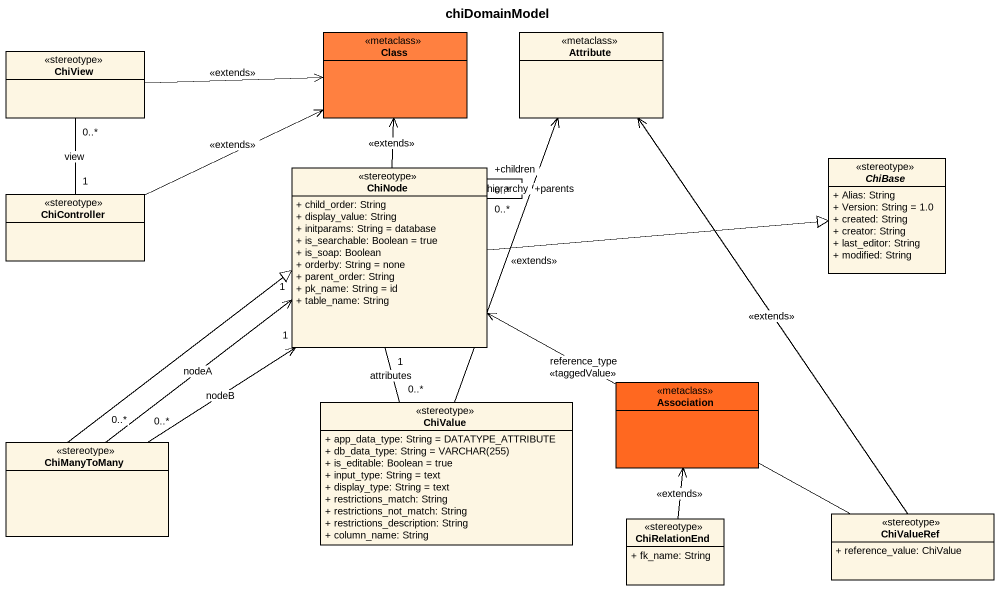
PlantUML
@startuml
title chiDomainModel
hide circle
hide empty members
skinparam classAttributeIconSize 0
class "Class" as Class_ <<metaclass>> #FF8040
class Attribute <<metaclass>>
class ChiView <<stereotype>>
class ChiNode <<stereotype>> {
  + child_order: String
  + display_value: String
  + initparams: String = database
  + is_searchable: Boolean = true
  + is_soap: Boolean
  + orderby: String = none
  + parent_order: String
  + pk_name: String = id
  + table_name: String
}
abstract class ChiBase <<stereotype>> {
  + Alias: String
  + Version: String = 1.0
  + created: String
  + creator: String
  + last_editor: String
  + modified: String
}
class ChiController <<stereotype>>
class Association <<metaclass>> #FF6820
class ChiValue <<stereotype>> {
  + app_data_type: String = DATATYPE_ATTRIBUTE
  {field} + db_data_type: String = VARCHAR(255)
  + is_editable: Boolean = true
  + input_type: String = text
  + display_type: String = text
  + restrictions_match: String
  + restrictions_not_match: String
  + restrictions_description: String
  + column_name: String
}
class ChiManyToMany <<stereotype>>
class ChiRelationEnd <<stereotype>> {
  + fk_name: String
}
class ChiValueRef <<stereotype>> {
  + reference_value: ChiValue
}
ChiView -right-> Class_ : <<extends>>
ChiView "0..*" -- "1" ChiController : view
ChiNode -up-> Class_ : <<extends>>
ChiNode "+parents\n0..*" -- "+children\n0..*" ChiNode : hierarchy
ChiNode -right-|> ChiBase
ChiNode "1" -- "0..*" ChiValue : attributes
ChiNode <-right- ChiValueRef : reference_type\n<<taggedValue>>
ChiController -right-> Class_ : <<extends>>
ChiValue -up-> Attribute : <<extends>>
ChiManyToMany -up-|> ChiNode
ChiManyToMany "0..*" -up-> "1" ChiNode : nodeA
ChiManyToMany "0..*" -up-> "1" ChiNode : nodeB
ChiRelationEnd -up-> Association : <<extends>>
ChiValueRef -up-> Attribute : <<extends>>
@enduml
